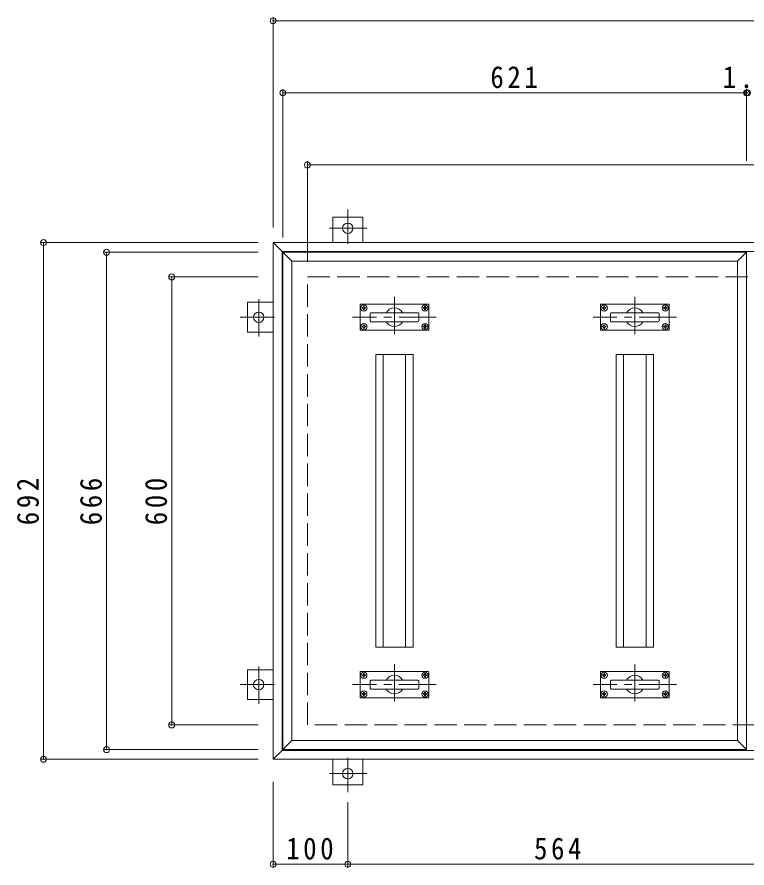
# Model space of a CAD drawing. Units: millimetres at full size, sheet at 1:10. Extents: x -2448 to 2271, y -1952 to 1652.
# Drawn here: x -2448 to -1471, y 51 to 1190 of the extents above; entities that cross this region are included whole.
import ezdxf

# ---------------------------------------------------------------- set-up
doc = ezdxf.new("R2010")
doc.units = ezdxf.units.MM
doc.header["$LTSCALE"] = 10
doc.header["$PDMODE"] = 32
doc.header["$PDSIZE"] = 8
doc.linetypes.add('CHAIN1', pattern=[8, 5, -1, 1, -1])
doc.linetypes.add('DASHED3', pattern=[4, 3, -1])
for name, color, linetype, lineweight in [('C-1', 2, 'Continuous', 9), ('C-2', 3, 'Continuous', 9), ('C-4', 7, 'Continuous', 9), ('C-6', 6, 'Continuous', 5), ('C-A', 2, 'Continuous', 9)]:
    doc.layers.add(name, color=color, linetype=linetype, lineweight=lineweight)
doc.styles.add('ＭＳ ゴシック', font='')
doc.styles.get('ＭＳ ゴシック').set_extended_font_data('MS Gothic')

msp = doc.modelspace()

# ---------------------------------------------------------------- linework, layer by layer
at = {"layer": 'C-1', "linetype": 'CHAIN1'}
for p, q in [((-2005.42, 886.29), (-2005.42, 932.16)), ((-1979.85, 907.26), (-2031.45, 907.26)), ((-2124.62, 762.49), (-2124.62, 814.09)), ((-2103.64, 788.06), (-2149.51, 788.06)), ((-2124.62, 270.49), (-2124.62, 322.09)), ((-2103.64, 296.06), (-2149.51, 296.06)), ((-2005.42, 197.84), (-2005.42, 151.97)), ((-1979.85, 176.86), (-2031.45, 176.86))]:
    msp.add_line(p, q, dxfattribs=at)
at = {"layer": 'C-1'}
for p, q in [((-1985.42, 888.06), (-1985.42, 922.26)), ((-2105.42, 888.06), (-213.42, 888.06)), ((-2105.42, 196.06), (-2105.42, 888.06)), ((-2093.42, 876.06), (-2105.42, 888.06)), ((-2093.42, 876.06), (-225.42, 876.06)), ((-2093.42, 876.06), (-2093.42, 208.06)), ((-2105.42, 768.06), (-2139.62, 768.06)), ((-2139.62, 316.06), (-2105.42, 316.06)), ((-2139.62, 276.06), (-2139.62, 316.06)), ((-2105.42, 276.06), (-2139.62, 276.06)), ((-2093.42, 208.06), (-2105.42, 196.06)), ((-225.42, 208.06), (-2093.42, 208.06)), ((-213.42, 196.06), (-2105.42, 196.06)), ((-2025.42, 161.86), (-2025.42, 196.06)), ((-1985.42, 196.06), (-1985.42, 161.86)), ((-1985.42, 161.86), (-2025.42, 161.86))]:
    msp.add_line(p, q, dxfattribs=at)
at = {"layer": 'C-1', "linetype": 'DASHED3'}
for p, q in [((-2059.42, 842.06), (-259.42, 842.06)), ((-2059.42, 242.06), (-2059.42, 842.06)), ((-259.42, 242.06), (-2059.42, 242.06))]:
    msp.add_line(p, q, dxfattribs=at)
at = {"layer": 'C-1'}
for points in [[(-1985.42, 922.26), (-2025.42, 922.26), (-2025.42, 888.06)], [(-2139.62, 768.06), (-2139.62, 808.06), (-2105.42, 808.06)]]:
    msp.add_lwpolyline(points, dxfattribs=at)
for centre in [(-2005.42, 907.26), (-2124.62, 788.06), (-2124.62, 296.06), (-2005.42, 176.86)]:
    msp.add_circle(centre, 7, dxfattribs=at)
at = {"layer": 'C-2'}
for p, q in [((-1471.42, 875.06), (-2092.42, 875.06)), ((-2092.42, 875.06), (-2092.42, 209.06)), ((-2080.42, 863.06), (-2092.42, 875.06)), ((-1483.42, 863.06), (-1471.42, 875.06)), ((-1471.42, 209.06), (-1471.42, 875.06)), ((-1483.42, 863.06), (-2080.42, 863.06)), ((-2080.42, 863.06), (-2080.42, 221.06)), ((-1483.42, 221.06), (-1483.42, 863.06)), ((-2092.42, 209.06), (-2080.42, 221.06)), ((-2080.42, 221.06), (-1483.42, 221.06)), ((-1483.42, 221.06), (-1471.42, 209.06)), ((-2092.42, 209.06), (-1471.42, 209.06))]:
    msp.add_line(p, q, dxfattribs=at)
at = {"layer": 'C-4'}
for p, q in [((-2105.42, 1190.13), (-2105.42, 908.06)), ((-213.42, 1185.13), (-2105.42, 1185.13)), ((-2092.42, 1093.6), (-2092.42, 895.06)), ((-1471.42, 1088.6), (-2092.42, 1088.6)), ((-1471.42, 1093.6), (-1471.42, 997.7)), ((-1469.92, 1088.6), (-1471.42, 1088.6)), ((-2059.42, 997.06), (-2059.42, 862.06)), ((-259.42, 992.06), (-2059.42, 992.06)), ((-2415.95, 888.06), (-2125.42, 888.06)), ((-2412.95, 888.06), (-2412.95, 196.06)), ((-2331.49, 875.06), (-2125.42, 875.06)), ((-2328.49, 875.06), (-2328.49, 209.06)), ((-2244.22, 842.06), (-2125.42, 842.06)), ((-2241.22, 842.06), (-2241.22, 242.06)), ((-2244.22, 242.06), (-2125.42, 242.06)), ((-2331.49, 209.06), (-2125.42, 209.06)), ((-2415.95, 196.06), (-2125.42, 196.06)), ((-2105.42, 50.52), (-2105.42, 166.06)), ((-2005.42, 50.52), (-2005.42, 138.86)), ((-2105.42, 55.52), (-2005.42, 55.52)), ((-2005.42, 55.52), (-1441.42, 55.52))]:
    msp.add_line(p, q, dxfattribs=at)
for p in [(-2105.42, 1185.13), (-2092.42, 1088.6), (-1471.42, 1088.6), (-1469.92, 1088.6), (-2059.42, 992.06), (-2412.95, 888.06), (-2328.49, 875.06), (-2241.22, 842.06), (-2241.22, 242.06), (-2328.49, 209.06), (-2412.95, 196.06), (-2105.42, 55.52), (-2005.42, 55.52)]:
    msp.add_point(p, dxfattribs=at)
at = {"layer": 'C-6'}
for p, q in [((-1967.92, 346.06), (-1967.92, 738.06)), ((-1967.92, 738.06), (-1917.92, 738.06)), ((-1957.92, 346.06), (-1957.92, 738.06)), ((-1927.92, 346.06), (-1927.92, 738.06)), ((-1917.92, 346.06), (-1917.92, 738.06)), ((-1645.92, 346.06), (-1645.92, 738.06)), ((-1645.92, 738.06), (-1595.92, 738.06)), ((-1635.92, 346.06), (-1635.92, 738.06)), ((-1605.92, 346.06), (-1605.92, 738.06)), ((-1595.92, 346.06), (-1595.92, 738.06)), ((-1917.92, 346.06), (-1967.92, 346.06)), ((-1595.92, 346.06), (-1645.92, 346.06))]:
    msp.add_line(p, q, dxfattribs=at)
at = {"layer": 'C-A', "linetype": 'CHAIN1'}
for p, q in [((-1942.92, 815.56), (-1942.92, 760.56)), ((-1620.92, 815.56), (-1620.92, 760.56)), ((-1886.92, 788.06), (-1998.92, 788.06)), ((-1564.92, 788.06), (-1676.92, 788.06)), ((-1942.92, 323.56), (-1942.92, 268.56)), ((-1620.92, 323.56), (-1620.92, 268.56)), ((-1886.92, 296.06), (-1998.92, 296.06)), ((-1564.92, 296.06), (-1676.92, 296.06))]:
    msp.add_line(p, q, dxfattribs=at)
at = {"layer": 'C-A', "color": 3}
for p, q in [((-1988.92, 771.06), (-1988.92, 805.06)), ((-1897.42, 805.56), (-1988.42, 805.56)), ((-1896.92, 771.06), (-1896.92, 805.06)), ((-1666.92, 771.06), (-1666.92, 805.06)), ((-1575.42, 805.56), (-1666.42, 805.56)), ((-1574.92, 771.06), (-1574.92, 805.06)), ((-1975.42, 783.06), (-1975.42, 793.06)), ((-1974.42, 794.06), (-1911.42, 794.06)), ((-1910.42, 783.06), (-1910.42, 793.06)), ((-1653.42, 783.06), (-1653.42, 793.06)), ((-1652.42, 794.06), (-1589.42, 794.06)), ((-1588.42, 783.06), (-1588.42, 793.06)), ((-1974.42, 782.06), (-1911.42, 782.06)), ((-1652.42, 782.06), (-1589.42, 782.06)), ((-1897.42, 770.56), (-1988.42, 770.56)), ((-1575.42, 770.56), (-1666.42, 770.56)), ((-1988.92, 279.06), (-1988.92, 313.06)), ((-1897.42, 313.56), (-1988.42, 313.56)), ((-1896.92, 279.06), (-1896.92, 313.06)), ((-1666.92, 279.06), (-1666.92, 313.06)), ((-1575.42, 313.56), (-1666.42, 313.56)), ((-1574.92, 279.06), (-1574.92, 313.06)), ((-1975.42, 291.06), (-1975.42, 301.06)), ((-1974.42, 302.06), (-1911.42, 302.06)), ((-1910.42, 291.06), (-1910.42, 301.06)), ((-1653.42, 291.06), (-1653.42, 301.06)), ((-1652.42, 302.06), (-1589.42, 302.06)), ((-1588.42, 291.06), (-1588.42, 301.06)), ((-1974.42, 290.06), (-1911.42, 290.06)), ((-1652.42, 290.06), (-1589.42, 290.06)), ((-1897.42, 278.56), (-1988.42, 278.56)), ((-1575.42, 278.56), (-1666.42, 278.56))]:
    msp.add_line(p, q, dxfattribs=at)
at = {"layer": 'C-A'}
for p, q in [((-1986.32, 800.07), (-1985.17, 800.05)), ((-1985.17, 801.08), (-1984.67, 801.32)), ((-1985.17, 800.05), (-1984.67, 799.81)), ((-1984.44, 801.81), (-1984.67, 801.32)), ((-1984.44, 799.32), (-1984.67, 799.81)), ((-1984.42, 802.96), (-1984.44, 801.81)), ((-1984.42, 798.16), (-1984.44, 799.32)), ((-1984.42, 798.16), (-1983.42, 798.16)), ((-1983.42, 798.16), (-1983.4, 799.32)), ((-1983.4, 801.81), (-1983.17, 801.32)), ((-1983.4, 799.32), (-1983.17, 799.81)), ((-1982.67, 801.08), (-1983.17, 801.32)), ((-1982.67, 800.05), (-1983.17, 799.81)), ((-1981.52, 800.07), (-1982.67, 800.05)), ((-1904.32, 800.07), (-1903.17, 800.05)), ((-1903.17, 801.08), (-1902.67, 801.32)), ((-1903.17, 800.05), (-1902.67, 799.81)), ((-1902.44, 801.81), (-1902.67, 801.32)), ((-1902.44, 799.32), (-1902.67, 799.81)), ((-1902.42, 798.16), (-1902.44, 799.32)), ((-1901.42, 798.16), (-1902.42, 798.16)), ((-1901.42, 802.96), (-1901.4, 801.81)), ((-1901.42, 798.16), (-1901.4, 799.32)), ((-1901.4, 801.81), (-1901.17, 801.32)), ((-1901.4, 799.32), (-1901.17, 799.81)), ((-1900.67, 801.08), (-1901.17, 801.32)), ((-1900.67, 800.05), (-1901.17, 799.81)), ((-1899.52, 800.07), (-1900.67, 800.05)), ((-1664.32, 800.07), (-1663.17, 800.05)), ((-1663.17, 801.08), (-1662.67, 801.32)), ((-1663.17, 800.05), (-1662.67, 799.81)), ((-1662.44, 801.81), (-1662.67, 801.32)), ((-1662.44, 799.32), (-1662.67, 799.81)), ((-1662.42, 802.96), (-1662.44, 801.81)), ((-1662.42, 798.16), (-1662.44, 799.32)), ((-1662.42, 798.16), (-1661.42, 798.16)), ((-1661.42, 798.16), (-1661.4, 799.32)), ((-1661.4, 801.81), (-1661.17, 801.32)), ((-1661.4, 799.32), (-1661.17, 799.81)), ((-1660.67, 801.08), (-1661.17, 801.32)), ((-1660.67, 800.05), (-1661.17, 799.81)), ((-1659.52, 800.07), (-1660.67, 800.05)), ((-1582.32, 800.07), (-1581.17, 800.05)), ((-1581.17, 801.08), (-1580.67, 801.32)), ((-1581.17, 800.05), (-1580.67, 799.81)), ((-1580.44, 801.81), (-1580.67, 801.32)), ((-1580.44, 799.32), (-1580.67, 799.81)), ((-1580.42, 798.16), (-1580.44, 799.32)), ((-1579.42, 798.16), (-1580.42, 798.16)), ((-1579.42, 802.96), (-1579.4, 801.81)), ((-1579.42, 798.16), (-1579.4, 799.32)), ((-1579.4, 801.81), (-1579.17, 801.32)), ((-1579.4, 799.32), (-1579.17, 799.81)), ((-1578.67, 801.08), (-1579.17, 801.32)), ((-1578.67, 800.05), (-1579.17, 799.81)), ((-1577.52, 800.07), (-1578.67, 800.05)), ((-1986.32, 776.06), (-1985.17, 776.08)), ((-1985.17, 776.08), (-1984.67, 776.32)), ((-1985.17, 775.05), (-1984.67, 774.81)), ((-1984.44, 776.81), (-1984.67, 776.32)), ((-1984.42, 777.96), (-1984.44, 776.81)), ((-1984.42, 777.96), (-1983.42, 777.96)), ((-1983.42, 777.96), (-1983.4, 776.81)), ((-1983.4, 776.81), (-1983.17, 776.32)), ((-1982.67, 776.08), (-1983.17, 776.32)), ((-1982.67, 775.05), (-1983.17, 774.81)), ((-1981.52, 776.06), (-1982.67, 776.08)), ((-1904.32, 776.06), (-1903.17, 776.08)), ((-1903.17, 776.08), (-1902.67, 776.32)), ((-1903.17, 775.05), (-1902.67, 774.81)), ((-1902.44, 776.81), (-1902.67, 776.32)), ((-1902.42, 777.96), (-1902.44, 776.81)), ((-1901.42, 777.96), (-1902.42, 777.96)), ((-1901.42, 777.96), (-1901.4, 776.81)), ((-1901.4, 776.81), (-1901.17, 776.32)), ((-1900.67, 776.08), (-1901.17, 776.32)), ((-1900.67, 775.05), (-1901.17, 774.81)), ((-1899.52, 776.06), (-1900.67, 776.08)), ((-1664.32, 776.06), (-1663.17, 776.08)), ((-1663.17, 776.08), (-1662.67, 776.32)), ((-1663.17, 775.05), (-1662.67, 774.81)), ((-1662.44, 776.81), (-1662.67, 776.32)), ((-1662.42, 777.96), (-1662.44, 776.81)), ((-1662.42, 777.96), (-1661.42, 777.96)), ((-1661.42, 777.96), (-1661.4, 776.81)), ((-1661.4, 776.81), (-1661.17, 776.32)), ((-1660.67, 776.08), (-1661.17, 776.32)), ((-1660.67, 775.05), (-1661.17, 774.81)), ((-1659.52, 776.06), (-1660.67, 776.08)), ((-1582.32, 776.06), (-1581.17, 776.08)), ((-1581.17, 776.08), (-1580.67, 776.32)), ((-1581.17, 775.05), (-1580.67, 774.81)), ((-1580.44, 776.81), (-1580.67, 776.32)), ((-1580.42, 777.96), (-1580.44, 776.81)), ((-1579.42, 777.96), (-1580.42, 777.96)), ((-1579.42, 777.96), (-1579.4, 776.81)), ((-1579.4, 776.81), (-1579.17, 776.32)), ((-1578.67, 776.08), (-1579.17, 776.32)), ((-1578.67, 775.05), (-1579.17, 774.81)), ((-1577.52, 776.06), (-1578.67, 776.08)), ((-1984.44, 774.32), (-1984.67, 774.81)), ((-1984.42, 773.17), (-1984.44, 774.32)), ((-1983.4, 774.32), (-1983.17, 774.81)), ((-1902.44, 774.32), (-1902.67, 774.81)), ((-1901.42, 773.17), (-1901.4, 774.32)), ((-1901.4, 774.32), (-1901.17, 774.81)), ((-1662.44, 774.32), (-1662.67, 774.81)), ((-1662.42, 773.17), (-1662.44, 774.32)), ((-1661.4, 774.32), (-1661.17, 774.81)), ((-1580.44, 774.32), (-1580.67, 774.81)), ((-1579.42, 773.17), (-1579.4, 774.32)), ((-1579.4, 774.32), (-1579.17, 774.81)), ((-1986.32, 309.06), (-1985.17, 309.08)), ((-1986.32, 308.07), (-1986.32, 309.06)), ((-1986.32, 308.07), (-1985.17, 308.05)), ((-1985.17, 309.08), (-1984.67, 309.32)), ((-1985.17, 308.05), (-1984.67, 307.81)), ((-1984.44, 309.81), (-1984.67, 309.32)), ((-1984.44, 307.32), (-1984.67, 307.81)), ((-1984.42, 310.96), (-1984.44, 309.81)), ((-1984.42, 310.96), (-1983.42, 310.96)), ((-1983.42, 310.96), (-1983.4, 309.81)), ((-1983.4, 309.81), (-1983.17, 309.32)), ((-1983.4, 307.32), (-1983.17, 307.81)), ((-1982.67, 309.08), (-1983.17, 309.32)), ((-1982.67, 308.05), (-1983.17, 307.81)), ((-1981.52, 309.06), (-1982.67, 309.08)), ((-1981.52, 308.07), (-1982.67, 308.05)), ((-1981.52, 308.07), (-1981.52, 309.06)), ((-1904.32, 309.06), (-1903.17, 309.08)), ((-1904.32, 308.07), (-1904.32, 309.06)), ((-1904.32, 308.07), (-1903.17, 308.05)), ((-1903.17, 309.08), (-1902.67, 309.32)), ((-1903.17, 308.05), (-1902.67, 307.81)), ((-1902.44, 309.81), (-1902.67, 309.32)), ((-1902.44, 307.32), (-1902.67, 307.81)), ((-1902.42, 310.96), (-1902.44, 309.81)), ((-1901.42, 310.96), (-1902.42, 310.96)), ((-1901.42, 310.96), (-1901.4, 309.81)), ((-1901.4, 309.81), (-1901.17, 309.32)), ((-1901.4, 307.32), (-1901.17, 307.81)), ((-1900.67, 309.08), (-1901.17, 309.32)), ((-1900.67, 308.05), (-1901.17, 307.81)), ((-1899.52, 309.06), (-1900.67, 309.08)), ((-1899.52, 308.07), (-1900.67, 308.05)), ((-1899.52, 308.07), (-1899.52, 309.06)), ((-1664.32, 309.06), (-1663.17, 309.08)), ((-1664.32, 308.07), (-1664.32, 309.06)), ((-1664.32, 308.07), (-1663.17, 308.05)), ((-1663.17, 309.08), (-1662.67, 309.32)), ((-1663.17, 308.05), (-1662.67, 307.81)), ((-1662.44, 309.81), (-1662.67, 309.32)), ((-1662.44, 307.32), (-1662.67, 307.81)), ((-1662.42, 310.96), (-1662.44, 309.81)), ((-1662.42, 310.96), (-1661.42, 310.96)), ((-1661.42, 310.96), (-1661.4, 309.81)), ((-1661.4, 309.81), (-1661.17, 309.32)), ((-1661.4, 307.32), (-1661.17, 307.81)), ((-1660.67, 309.08), (-1661.17, 309.32)), ((-1660.67, 308.05), (-1661.17, 307.81)), ((-1659.52, 309.06), (-1660.67, 309.08)), ((-1659.52, 308.07), (-1660.67, 308.05)), ((-1659.52, 308.07), (-1659.52, 309.06)), ((-1582.32, 309.06), (-1581.17, 309.08)), ((-1582.32, 308.07), (-1582.32, 309.06)), ((-1582.32, 308.07), (-1581.17, 308.05)), ((-1581.17, 309.08), (-1580.67, 309.32)), ((-1581.17, 308.05), (-1580.67, 307.81)), ((-1580.44, 309.81), (-1580.67, 309.32)), ((-1580.44, 307.32), (-1580.67, 307.81)), ((-1580.42, 310.96), (-1580.44, 309.81)), ((-1579.42, 310.96), (-1580.42, 310.96)), ((-1579.42, 310.96), (-1579.4, 309.81)), ((-1579.4, 309.81), (-1579.17, 309.32)), ((-1579.4, 307.32), (-1579.17, 307.81)), ((-1578.67, 309.08), (-1579.17, 309.32)), ((-1578.67, 308.05), (-1579.17, 307.81)), ((-1577.52, 309.06), (-1578.67, 309.08)), ((-1577.52, 308.07), (-1578.67, 308.05)), ((-1577.52, 308.07), (-1577.52, 309.06)), ((-1984.42, 306.16), (-1984.44, 307.32)), ((-1901.42, 306.16), (-1901.4, 307.32)), ((-1662.42, 306.16), (-1662.44, 307.32)), ((-1579.42, 306.16), (-1579.4, 307.32)), ((-1984.42, 285.96), (-1984.44, 284.81)), ((-1901.42, 285.96), (-1901.4, 284.81)), ((-1662.42, 285.96), (-1662.44, 284.81)), ((-1579.42, 285.96), (-1579.4, 284.81)), ((-1986.32, 284.06), (-1985.17, 284.08)), ((-1986.32, 284.06), (-1986.32, 283.07)), ((-1986.32, 283.07), (-1985.17, 283.05)), ((-1985.17, 284.08), (-1984.67, 284.32)), ((-1985.17, 283.05), (-1984.67, 282.81)), ((-1984.44, 284.81), (-1984.67, 284.32)), ((-1984.44, 282.32), (-1984.67, 282.81)), ((-1984.42, 281.16), (-1984.44, 282.32)), ((-1984.42, 281.16), (-1983.42, 281.16)), ((-1983.42, 281.16), (-1983.4, 282.32)), ((-1983.4, 284.81), (-1983.17, 284.32)), ((-1983.4, 282.32), (-1983.17, 282.81)), ((-1982.67, 284.08), (-1983.17, 284.32)), ((-1982.67, 283.05), (-1983.17, 282.81)), ((-1981.52, 284.06), (-1982.67, 284.08)), ((-1981.52, 283.07), (-1982.67, 283.05)), ((-1981.52, 284.06), (-1981.52, 283.07)), ((-1904.32, 284.06), (-1903.17, 284.08)), ((-1904.32, 284.06), (-1904.32, 283.07)), ((-1904.32, 283.07), (-1903.17, 283.05)), ((-1903.17, 284.08), (-1902.67, 284.32)), ((-1903.17, 283.05), (-1902.67, 282.81)), ((-1902.44, 284.81), (-1902.67, 284.32)), ((-1902.44, 282.32), (-1902.67, 282.81)), ((-1902.42, 281.16), (-1902.44, 282.32)), ((-1901.42, 281.16), (-1902.42, 281.16)), ((-1901.42, 281.16), (-1901.4, 282.32)), ((-1901.4, 284.81), (-1901.17, 284.32)), ((-1901.4, 282.32), (-1901.17, 282.81)), ((-1900.67, 284.08), (-1901.17, 284.32)), ((-1900.67, 283.05), (-1901.17, 282.81)), ((-1899.52, 284.06), (-1900.67, 284.08)), ((-1899.52, 283.07), (-1900.67, 283.05)), ((-1899.52, 284.06), (-1899.52, 283.07)), ((-1664.32, 284.06), (-1663.17, 284.08)), ((-1664.32, 284.06), (-1664.32, 283.07)), ((-1664.32, 283.07), (-1663.17, 283.05)), ((-1663.17, 284.08), (-1662.67, 284.32)), ((-1663.17, 283.05), (-1662.67, 282.81)), ((-1662.44, 284.81), (-1662.67, 284.32)), ((-1662.44, 282.32), (-1662.67, 282.81)), ((-1662.42, 281.16), (-1662.44, 282.32)), ((-1662.42, 281.16), (-1661.42, 281.16)), ((-1661.42, 281.16), (-1661.4, 282.32)), ((-1661.4, 284.81), (-1661.17, 284.32)), ((-1661.4, 282.32), (-1661.17, 282.81)), ((-1660.67, 284.08), (-1661.17, 284.32)), ((-1660.67, 283.05), (-1661.17, 282.81)), ((-1659.52, 284.06), (-1660.67, 284.08)), ((-1659.52, 283.07), (-1660.67, 283.05)), ((-1659.52, 284.06), (-1659.52, 283.07)), ((-1582.32, 284.06), (-1581.17, 284.08)), ((-1582.32, 284.06), (-1582.32, 283.07)), ((-1582.32, 283.07), (-1581.17, 283.05)), ((-1581.17, 284.08), (-1580.67, 284.32)), ((-1581.17, 283.05), (-1580.67, 282.81)), ((-1580.44, 284.81), (-1580.67, 284.32)), ((-1580.44, 282.32), (-1580.67, 282.81)), ((-1580.42, 281.16), (-1580.44, 282.32)), ((-1579.42, 281.16), (-1580.42, 281.16)), ((-1579.42, 281.16), (-1579.4, 282.32)), ((-1579.4, 284.81), (-1579.17, 284.32)), ((-1579.4, 282.32), (-1579.17, 282.81)), ((-1578.67, 284.08), (-1579.17, 284.32)), ((-1578.67, 283.05), (-1579.17, 282.81)), ((-1577.52, 284.06), (-1578.67, 284.08)), ((-1577.52, 283.07), (-1578.67, 283.05)), ((-1577.52, 284.06), (-1577.52, 283.07))]:
    msp.add_line(p, q, dxfattribs=at)
for points in [[(-1986.32, 800.07), (-1986.32, 801.06), (-1985.17, 801.08)], [(-1984.42, 802.96), (-1983.42, 802.96), (-1983.4, 801.81)], [(-1981.52, 800.07), (-1981.52, 801.06), (-1982.67, 801.08)], [(-1904.32, 800.07), (-1904.32, 801.06), (-1903.17, 801.08)], [(-1901.42, 802.96), (-1902.42, 802.96), (-1902.44, 801.81)], [(-1899.52, 800.07), (-1899.52, 801.06), (-1900.67, 801.08)], [(-1664.32, 800.07), (-1664.32, 801.06), (-1663.17, 801.08)], [(-1662.42, 802.96), (-1661.42, 802.96), (-1661.4, 801.81)], [(-1659.52, 800.07), (-1659.52, 801.06), (-1660.67, 801.08)], [(-1582.32, 800.07), (-1582.32, 801.06), (-1581.17, 801.08)], [(-1579.42, 802.96), (-1580.42, 802.96), (-1580.44, 801.81)], [(-1577.52, 800.07), (-1577.52, 801.06), (-1578.67, 801.08)], [(-1986.32, 776.06), (-1986.32, 775.07), (-1985.17, 775.05)], [(-1981.52, 776.06), (-1981.52, 775.07), (-1982.67, 775.05)], [(-1904.32, 776.06), (-1904.32, 775.07), (-1903.17, 775.05)], [(-1899.52, 776.06), (-1899.52, 775.07), (-1900.67, 775.05)], [(-1664.32, 776.06), (-1664.32, 775.07), (-1663.17, 775.05)], [(-1659.52, 776.06), (-1659.52, 775.07), (-1660.67, 775.05)], [(-1582.32, 776.06), (-1582.32, 775.07), (-1581.17, 775.05)], [(-1577.52, 776.06), (-1577.52, 775.07), (-1578.67, 775.05)], [(-1984.42, 773.17), (-1983.42, 773.17), (-1983.4, 774.32)], [(-1901.42, 773.17), (-1902.42, 773.17), (-1902.44, 774.32)], [(-1662.42, 773.17), (-1661.42, 773.17), (-1661.4, 774.32)], [(-1579.42, 773.17), (-1580.42, 773.17), (-1580.44, 774.32)], [(-1984.42, 306.16), (-1983.42, 306.16), (-1983.4, 307.32)], [(-1901.42, 306.16), (-1902.42, 306.16), (-1902.44, 307.32)], [(-1662.42, 306.16), (-1661.42, 306.16), (-1661.4, 307.32)], [(-1579.42, 306.16), (-1580.42, 306.16), (-1580.44, 307.32)], [(-1984.42, 285.96), (-1983.42, 285.96), (-1983.4, 284.81)], [(-1901.42, 285.96), (-1902.42, 285.96), (-1902.44, 284.81)], [(-1662.42, 285.96), (-1661.42, 285.96), (-1661.4, 284.81)], [(-1579.42, 285.96), (-1580.42, 285.96), (-1580.44, 284.81)]]:
    msp.add_lwpolyline(points, dxfattribs=at)
for centre in [(-1983.92, 800.56), (-1901.92, 800.56), (-1661.92, 800.56), (-1579.92, 800.56), (-1983.92, 775.56), (-1901.92, 775.56), (-1661.92, 775.56), (-1579.92, 775.56), (-1983.92, 308.56), (-1901.92, 308.56), (-1661.92, 308.56), (-1579.92, 308.56), (-1983.92, 283.56), (-1901.92, 283.56), (-1661.92, 283.56), (-1579.92, 283.56)]:
    msp.add_circle(centre, 4.2, dxfattribs=at)
at = {"layer": 'C-A', "color": 3}
for centre, radius, start, end in [((-1988.42, 805.06), 0.5, 90, 180), ((-1942.92, 788.06), 12.5, 28.68498, 151.31502), ((-1897.42, 805.06), 0.5, 0, 90), ((-1666.42, 805.06), 0.5, 90, 180), ((-1620.92, 788.06), 12.5, 28.68498, 151.31502), ((-1575.42, 805.06), 0.5, 0, 90), ((-1974.42, 793.06), 1, 90, 180), ((-1911.42, 793.06), 1, 0, 90), ((-1652.42, 793.06), 1, 90, 180), ((-1589.42, 793.06), 1, 0, 90), ((-1974.42, 783.06), 1, 180, 270), ((-1942.92, 788.06), 12.5, 208.68561, 331.31439), ((-1911.42, 783.06), 1, 270, 0), ((-1652.42, 783.06), 1, 180, 270), ((-1620.92, 788.06), 12.5, 208.68561, 331.31439), ((-1589.42, 783.06), 1, 270, 0), ((-1988.42, 771.06), 0.5, 180, 270), ((-1897.42, 771.06), 0.5, 270, 0), ((-1666.42, 771.06), 0.5, 180, 270), ((-1575.42, 771.06), 0.5, 270, 0), ((-1988.42, 313.06), 0.5, 90, 180), ((-1942.92, 296.06), 12.5, 28.68498, 151.31502), ((-1897.42, 313.06), 0.5, 0, 90), ((-1666.42, 313.06), 0.5, 90, 180), ((-1620.92, 296.06), 12.5, 28.68498, 151.31502), ((-1575.42, 313.06), 0.5, 0, 90), ((-1974.42, 301.06), 1, 90, 180), ((-1911.42, 301.06), 1, 0, 90), ((-1652.42, 301.06), 1, 90, 180), ((-1589.42, 301.06), 1, 0, 90), ((-1974.42, 291.06), 1, 180, 270), ((-1942.92, 296.06), 12.5, 208.68561, 331.31439), ((-1911.42, 291.06), 1, 270, 0), ((-1652.42, 291.06), 1, 180, 270), ((-1620.92, 296.06), 12.5, 208.68561, 331.31439), ((-1589.42, 291.06), 1, 270, 0), ((-1988.42, 279.06), 0.5, 180, 270), ((-1897.42, 279.06), 0.5, 270, 0), ((-1666.42, 279.06), 0.5, 180, 270), ((-1575.42, 279.06), 0.5, 270, 0)]:
    msp.add_arc(centre, radius, start, end, dxfattribs=at)

# ---------------------------------------------------------------- texts
at = {"layer": 'C-4', "color": 2, "char_height": 29.33, "attachment_point": 7, "style": 'ＭＳ ゴシック'}
for s, insert in [('\\T1.27;\\W0.9;621', (-1814.42, 1094.6)), ('\\T1.27;\\W0.9;1.5', (-1503.17, 1094.6)), ('\\T1.27;\\W0.9;100', (-2087.92, 61.52)), ('\\T1.27;\\W0.9;564', (-1755.92, 61.52))]:
    msp.add_mtext(s, dxfattribs=dict(at, insert=insert))
at = {"layer": 'C-4', "color": 2, "char_height": 29.33, "attachment_point": 7, "rotation": 90, "style": 'ＭＳ ゴシック'}
for s, insert in [('\\T1.27;\\W0.9;692', (-2418.95, 509.56)), ('\\T1.27;\\W0.9;666', (-2334.49, 509.56)), ('\\T1.27;\\W0.9;600', (-2247.22, 509.56))]:
    msp.add_mtext(s, dxfattribs=dict(at, insert=insert))

doc.saveas('drawing.dxf')
